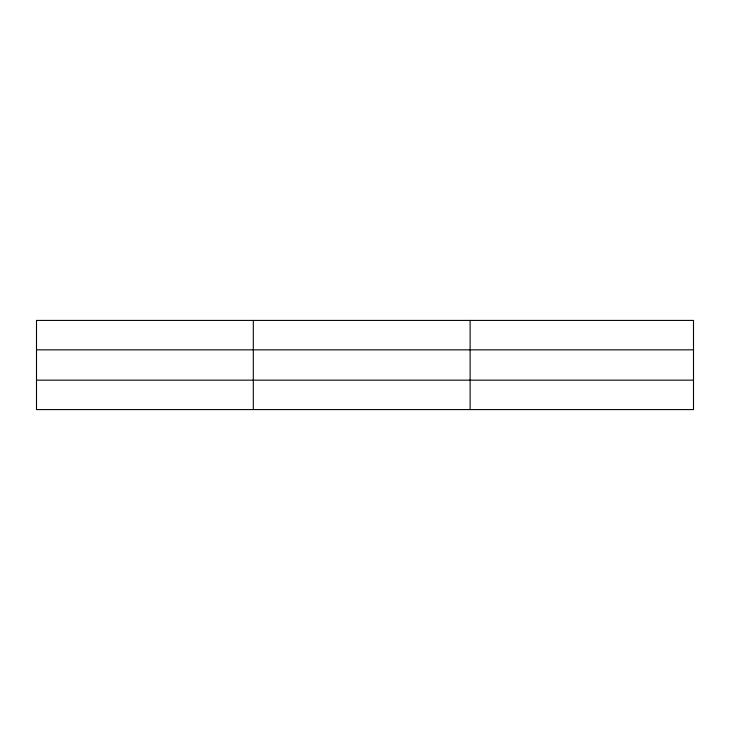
<?xml version="1.0" encoding="UTF-8"?>
<svg xmlns="http://www.w3.org/2000/svg" width="730" height="730" viewBox="0 0 730 730"><rect width="100%" height="100%" fill="white"/><g stroke="black" fill="none" stroke-linecap="round" stroke-linejoin="round"><path stroke-width="1.09" d="M253.31 320.415L253.31 409.585M470.12 320.415L470.12 409.585M36.5 349.843L693.5 349.843M36.5 380.157L693.5 380.157M693.5 394.875L693.5 409.585L36.5 409.585L36.5 320.415L693.5 320.415L693.5 394.875"/></g></svg>
